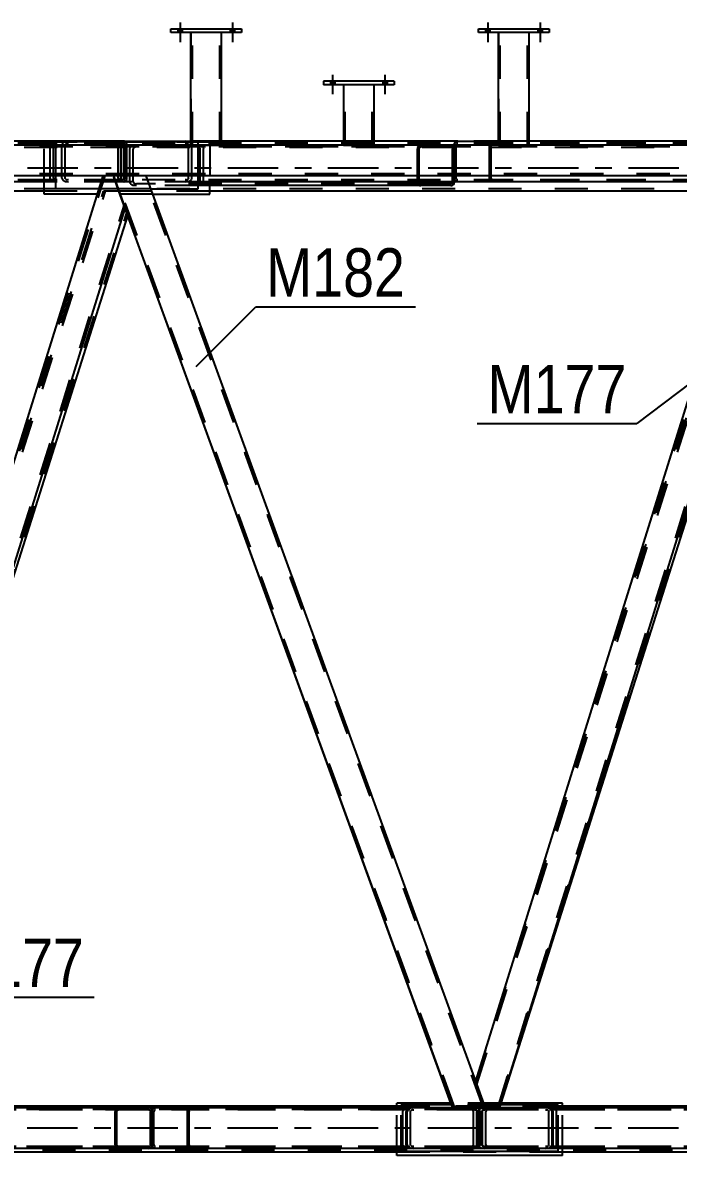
# Model space of a CAD drawing. Header units: millimetres. Extents: x -777 to 412, y -850 to -9.
# Drawn here: x 182.3 to 221, y -115.6 to -48.7 of the extents above; entities that cross this region are included whole.
import ezdxf

# ---------------------------------------------------------------- set-up
doc = ezdxf.new("R2010")
doc.units = ezdxf.units.MM
doc.linetypes.add('DXK_LINE_DOT2', pattern=[3.9198, 1.9599, -1.9599])
doc.linetypes.add('DXK_LINE_DOT3', pattern=[5.9187, 2.979, -0.9799, 0.9799, -0.9799])
doc.styles.add('Arial Narrow', font='ARIALN.TTF', dxfattribs={"height": 0.2})

# ---------------------------------------------------------------- blocks, each defined once
blk = doc.blocks.new('Part-570390744-4813 - 4628')
at = {"color": 7, "linetype": 'DXK_LINE_DOT2'}
for p, q in [((189.927, -113.047), (189.942, -112.963)), ((189.927, -115.01), (189.927, -113.047)), ((189.942, -112.963), (189.985, -112.893)), ((189.985, -112.893), (190.049, -112.845)), ((190.034, -113.005), (190.026, -113.047)), ((190.026, -115.01), (190.026, -113.047)), ((190.055, -112.97), (190.034, -113.005)), ((190.049, -112.845), (190.125, -112.829)), ((190.087, -112.946), (190.055, -112.97)), ((190.125, -112.938), (190.087, -112.946)), ((208.961, -112.829), (190.125, -112.829)), ((208.961, -112.938), (190.125, -112.938)), ((191.912, -112.829), (191.988, -112.845)), ((191.95, -112.946), (191.912, -112.938)), ((191.982, -112.97), (191.95, -112.946)), ((192.004, -113.005), (191.982, -112.97)), ((191.988, -112.845), (192.052, -112.893)), ((192.011, -113.047), (192.004, -113.005)), ((192.011, -115.01), (192.011, -113.047)), ((192.052, -112.893), (192.095, -112.963)), ((192.095, -112.963), (192.11, -113.047)), ((192.11, -115.01), (192.11, -113.047)), ((205.021, -112.963), (204.991, -113.047)), ((204.991, -115.01), (204.991, -113.047)), ((205.189, -113.047), (205.204, -113.005)), ((205.189, -115.01), (205.189, -113.047)), ((205.388, -112.829), (205.236, -112.845)), ((205.312, -112.946), (205.388, -112.938)), ((209.113, -112.845), (208.961, -112.829)), ((208.961, -112.938), (209.037, -112.946)), ((209.193, -112.875), (209.113, -112.845)), ((209.144, -113.005), (209.159, -113.047)), ((209.159, -115.01), (209.159, -113.047)), ((209.193, -115.183), (209.193, -112.875)), ((209.217, -112.893), (209.193, -112.875)), ((209.26, -112.963), (209.217, -112.893)), ((209.276, -113.047), (209.26, -112.963)), ((209.276, -115.01), (209.276, -113.047)), ((189.942, -115.094), (189.927, -115.01)), ((189.985, -115.165), (189.942, -115.094)), ((190.049, -115.212), (189.985, -115.165)), ((190.026, -115.01), (190.034, -115.052)), ((190.034, -115.052), (190.055, -115.088)), ((190.055, -115.088), (190.087, -115.111)), ((190.087, -115.111), (190.125, -115.12)), ((208.961, -115.12), (190.125, -115.12)), ((191.912, -115.12), (191.95, -115.111)), ((191.95, -115.111), (191.982, -115.088)), ((191.982, -115.088), (192.004, -115.052)), ((192.052, -115.165), (191.988, -115.212)), ((192.004, -115.052), (192.011, -115.01)), ((192.095, -115.094), (192.052, -115.165)), ((192.11, -115.01), (192.095, -115.094)), ((204.991, -115.01), (205.005, -115.051)), ((205.005, -115.051), (205.021, -115.094)), ((205.204, -115.052), (205.189, -115.01)), ((205.388, -115.12), (205.312, -115.111)), ((209.037, -115.111), (208.961, -115.12)), ((209.159, -115.01), (209.144, -115.052)), ((209.193, -115.183), (209.217, -115.165)), ((209.217, -115.165), (209.26, -115.094)), ((209.26, -115.094), (209.276, -115.01)), ((190.119, -115.227), (190.049, -115.212)), ((191.988, -115.212), (191.912, -115.229)), ((208.961, -115.229), (204.627, -115.229)), ((205.236, -115.212), (205.388, -115.229)), ((208.961, -115.229), (209.113, -115.212)), ((209.113, -115.212), (209.193, -115.183))]:
    blk.add_line(p, q, dxfattribs=at)
at = {"color": 2, "linetype": 'Continuous'}
for p, q in [((190.125, -115.229), (190.119, -115.227)), ((204.627, -115.229), (190.125, -115.229))]:
    blk.add_line(p, q, dxfattribs=at)
at = {"color": 7, "linetype": 'DXK_LINE_DOT2'}
for centre, radius, start, end in [((205.297, -113.212), 0.371, 99.5182, 138.0638), ((205.342, -113.129), 0.186, 99.5182, 138.0638), ((209.006, -113.129), 0.186, 41.93623, 80.48183), ((205.297, -114.846), 0.371, 221.93623, 260.48183), ((205.342, -114.928), 0.186, 221.93623, 260.48183), ((209.006, -114.928), 0.186, 279.5182, 318.0638)]:
    blk.add_arc(centre, radius, start, end, dxfattribs=at)
blk = doc.blocks.new('Part-570390744-4770 - 4628')
at = {"color": 7, "linetype": 'DXK_LINE_DOT2'}
for p, q in [((188.596, -56.128), (188.624, -56.05)), ((188.596, -58.091), (188.596, -56.128)), ((188.624, -56.05), (188.626, -56.044)), ((188.81, -56.086), (188.794, -56.128)), ((188.794, -58.091), (188.794, -56.128)), ((188.841, -55.926), (188.993, -55.91)), ((188.993, -56.019), (188.917, -56.027)), ((207.58, -55.91), (188.993, -55.91)), ((207.58, -56.019), (188.993, -56.019)), ((192.566, -55.91), (192.718, -55.926)), ((192.642, -56.027), (192.566, -56.019)), ((192.765, -56.128), (192.75, -56.086)), ((192.765, -58.091), (192.765, -56.128)), ((192.933, -56.044), (192.963, -56.128)), ((192.963, -58.091), (192.963, -56.128)), ((205.61, -56.044), (205.595, -56.128)), ((205.595, -58.083), (205.595, -56.128)), ((205.653, -55.973), (205.61, -56.044)), ((205.718, -55.926), (205.653, -55.973)), ((205.694, -56.128), (205.702, -56.086)), ((205.694, -58.083), (205.694, -56.128)), ((205.702, -56.086), (205.723, -56.051)), ((205.794, -55.91), (205.718, -55.926)), ((205.723, -56.051), (205.756, -56.027)), ((205.756, -56.027), (205.794, -56.019)), ((207.656, -55.926), (207.58, -55.91)), ((207.58, -56.019), (207.618, -56.027)), ((207.618, -56.027), (207.65, -56.051)), ((207.65, -56.051), (207.672, -56.086)), ((207.721, -55.973), (207.656, -55.926)), ((207.672, -56.086), (207.679, -56.128)), ((207.679, -58.083), (207.679, -56.128)), ((207.764, -56.044), (207.721, -55.973)), ((207.779, -56.128), (207.764, -56.044)), ((207.779, -58.083), (207.779, -56.128)), ((188.626, -58.175), (188.596, -58.091)), ((188.794, -58.091), (188.81, -58.133)), ((188.917, -58.192), (188.993, -58.2)), ((205.794, -58.2), (188.993, -58.2)), ((192.566, -58.2), (192.642, -58.192)), ((192.75, -58.133), (192.765, -58.091)), ((192.963, -58.091), (192.933, -58.175)), ((188.993, -58.31), (188.841, -58.293)), ((192.636, -58.31), (188.993, -58.31)), ((192.718, -58.293), (192.566, -58.31))]:
    blk.add_line(p, q, dxfattribs=at)
at = {"color": 2, "linetype": 'Continuous'}
for p, q in [((205.595, -58.091), (205.595, -58.083)), ((205.595, -58.091), (205.61, -58.175)), ((205.61, -58.175), (205.653, -58.246)), ((205.653, -58.246), (205.718, -58.293)), ((205.694, -58.091), (205.694, -58.083)), ((205.702, -58.133), (205.694, -58.091)), ((205.723, -58.169), (205.702, -58.133)), ((205.756, -58.192), (205.723, -58.169)), ((205.794, -58.2), (205.756, -58.192)), ((207.58, -58.2), (205.794, -58.2)), ((207.618, -58.192), (207.58, -58.2)), ((207.65, -58.169), (207.618, -58.192)), ((207.672, -58.133), (207.65, -58.169)), ((207.656, -58.293), (207.721, -58.246)), ((207.679, -58.091), (207.672, -58.133)), ((207.679, -58.091), (207.679, -58.083)), ((207.721, -58.246), (207.764, -58.175)), ((207.764, -58.175), (207.779, -58.091)), ((207.779, -58.091), (207.779, -58.083)), ((207.58, -58.31), (192.636, -58.31)), ((205.718, -58.293), (205.794, -58.31)), ((207.58, -58.31), (207.656, -58.293))]:
    blk.add_line(p, q, dxfattribs=at)
at = {"color": 7, "linetype": 'DXK_LINE_DOT2'}
for centre, radius, start, end in [((188.902, -56.292), 0.371, 99.5182, 138.0638), ((188.948, -56.21), 0.186, 99.5182, 138.0638), ((192.611, -56.21), 0.186, 41.93623, 80.48183), ((192.657, -56.292), 0.371, 41.93623, 80.48183), ((188.902, -57.927), 0.371, 221.93623, 260.48183), ((188.948, -58.009), 0.186, 221.93623, 260.48183), ((192.611, -58.009), 0.186, 279.5182, 318.0638), ((192.657, -57.927), 0.371, 279.5182, 318.0638)]:
    blk.add_arc(centre, radius, start, end, dxfattribs=at)
blk = doc.blocks.new('Part-570390744-5113 - 4628')
at = {"color": 2, "linetype": 'Continuous'}
for p, q in [((321.647, -112.827), (24.953, -112.827)), ((321.647, -115.227), (24.953, -115.227))]:
    blk.add_line(p, q, dxfattribs=at)
at = {"color": 7, "linetype": 'DXK_LINE_DOT2'}
for p, q in [((321.647, -112.936), (24.953, -112.936)), ((321.647, -115.118), (24.953, -115.118))]:
    blk.add_line(p, q, dxfattribs=at)
at = {"color": 7, "linetype": 'DXK_LINE_DOT3'}
blk.add_line((321.647, -114.027), (24.953, -114.027), dxfattribs=at)
blk = doc.blocks.new('Part-570390744-4661 - 4628')
at = {"color": 2, "linetype": 'Continuous'}
for p, q in [((204.222, -52.127), (200.04, -52.127)), ((200.04, -52.127), (200.04, -52.345)), ((204.222, -52.127), (204.222, -52.345)), ((204.222, -52.345), (200.04, -52.345))]:
    blk.add_line(p, q, dxfattribs=at)
blk = doc.blocks.new('Bolt-570390744-4662 - 4628')
at = {"linetype": 'Continuous'}
for points in [[(200.713, -52.127), (200.459, -52.127), (200.459, -52.345), (200.713, -52.345)], [(200.713, -52.127), (200.459, -52.127), (200.459, -52.345), (200.713, -52.345)], [(203.804, -52.127), (203.549, -52.127), (203.549, -52.345), (203.804, -52.345)], [(203.804, -52.127), (203.549, -52.127), (203.549, -52.345), (203.804, -52.345)]]:
    blk.add_hatch(color=1, dxfattribs=at).paths.add_polyline_path(points)
at = {"color": 1, "linetype": 'Continuous'}
for p, q in [((200.459, -52.127), (200.459, -52.345)), ((200.459, -52.127), (200.459, -52.345)), ((200.586, -51.763), (200.586, -52.909)), ((200.586, -51.763), (200.586, -52.909)), ((200.713, -52.127), (200.713, -52.345)), ((200.713, -52.127), (200.713, -52.345)), ((203.549, -52.127), (203.549, -52.345)), ((203.549, -52.127), (203.549, -52.345)), ((203.677, -51.763), (203.677, -52.909)), ((203.677, -51.763), (203.677, -52.909)), ((203.804, -52.127), (203.804, -52.345)), ((203.804, -52.127), (203.804, -52.345))]:
    blk.add_line(p, q, dxfattribs=at)
blk = doc.blocks.new('Part-570390744-4698 - 4628')
at = {"color": 2, "linetype": 'Continuous'}
for p, q in [((207.617, -112.647), (204.627, -112.647)), ((204.627, -112.827), (204.627, -112.647)), ((213.924, -112.647), (210.513, -112.647)), ((213.924, -112.827), (213.924, -112.647)), ((204.627, -115.41), (204.627, -115.227)), ((213.924, -115.41), (204.627, -115.41)), ((213.924, -115.41), (213.924, -115.227))]:
    blk.add_line(p, q, dxfattribs=at)
at = {"color": 7, "linetype": 'DXK_LINE_DOT2'}
for p, q in [((204.627, -115.227), (204.627, -112.827)), ((210.513, -112.647), (207.617, -112.647)), ((213.924, -115.227), (213.924, -112.827))]:
    blk.add_line(p, q, dxfattribs=at)
blk = doc.blocks.new('Part-570390744-4800 - 4628')
at = {"color": 7, "linetype": 'DXK_LINE_DOT2'}
for p, q in [((191.024, -49.255), (191.024, -49.037)), ((191.024, -49.037), (195.206, -49.037)), ((195.206, -49.255), (191.024, -49.255)), ((195.206, -49.037), (195.206, -49.255))]:
    blk.add_line(p, q, dxfattribs=at)
blk = doc.blocks.new('Part-570390744-4930 - 4628')
at = {"color": 2, "linetype": 'Continuous'}
for p, q in [((169.081, -55.901), (169.096, -55.818)), ((169.081, -55.909), (169.081, -55.901)), ((169.096, -55.818), (169.139, -55.747)), ((169.139, -55.747), (169.204, -55.7)), ((169.204, -55.7), (169.28, -55.683)), ((169.28, -55.683), (174.024, -55.683)), ((188.231, -55.683), (175.842, -55.683)), ((184.985, -55.683), (184.833, -55.7)), ((187.905, -55.728), (187.905, -55.683)), ((188.255, -55.688), (188.231, -55.683)), ((169.081, -57.865), (169.081, -57.727)), ((169.096, -57.949), (169.081, -57.865)), ((169.139, -58.019), (169.096, -57.949)), ((169.204, -58.067), (169.139, -58.019)), ((169.28, -58.083), (169.204, -58.067)), ((184.224, -58.083), (169.28, -58.083))]:
    blk.add_line(p, q, dxfattribs=at)
at = {"color": 7, "linetype": 'DXK_LINE_DOT2'}
for p, q in [((169.081, -57.727), (169.081, -55.909)), ((169.188, -55.86), (169.181, -55.901)), ((169.181, -57.865), (169.181, -55.901)), ((169.21, -55.824), (169.188, -55.86)), ((169.242, -55.801), (169.21, -55.824)), ((169.28, -55.792), (169.242, -55.801)), ((188.231, -55.792), (169.28, -55.792)), ((171.066, -55.683), (171.142, -55.7)), ((171.104, -55.801), (171.066, -55.792)), ((171.137, -55.824), (171.104, -55.801)), ((171.158, -55.86), (171.137, -55.824)), ((171.142, -55.7), (171.207, -55.747)), ((171.166, -55.901), (171.158, -55.86)), ((171.166, -57.865), (171.166, -55.901)), ((171.207, -55.747), (171.25, -55.818)), ((171.25, -55.818), (171.265, -55.901)), ((171.265, -57.865), (171.265, -55.901)), ((175.842, -55.683), (174.024, -55.683)), ((184.618, -55.818), (184.587, -55.901)), ((184.587, -57.865), (184.587, -55.901)), ((184.786, -55.901), (184.801, -55.86)), ((184.786, -57.865), (184.786, -55.901)), ((184.909, -55.801), (184.985, -55.792)), ((187.905, -55.792), (187.905, -55.728)), ((188.231, -55.792), (188.269, -55.801)), ((188.307, -55.7), (188.255, -55.688)), ((188.269, -55.801), (188.302, -55.824)), ((188.302, -55.824), (188.323, -55.86)), ((188.372, -55.747), (188.307, -55.7)), ((188.323, -55.86), (188.331, -55.901)), ((188.331, -57.865), (188.331, -55.901)), ((188.415, -55.818), (188.372, -55.747)), ((188.43, -55.901), (188.415, -55.818)), ((188.43, -57.865), (188.43, -55.901)), ((169.181, -57.865), (169.188, -57.907)), ((169.188, -57.907), (169.21, -57.942)), ((169.21, -57.942), (169.242, -57.966)), ((169.242, -57.966), (169.28, -57.974)), ((188.231, -57.974), (169.28, -57.974)), ((171.066, -57.974), (171.104, -57.966)), ((171.142, -58.067), (171.066, -58.083)), ((171.104, -57.966), (171.137, -57.942)), ((171.137, -57.942), (171.158, -57.907)), ((171.207, -58.019), (171.142, -58.067)), ((171.158, -57.907), (171.166, -57.865)), ((171.25, -57.949), (171.207, -58.019)), ((171.265, -57.865), (171.25, -57.949)), ((188.231, -58.083), (184.224, -58.083)), ((184.587, -57.865), (184.618, -57.949)), ((184.801, -57.907), (184.786, -57.865)), ((184.833, -58.067), (184.985, -58.083)), ((184.985, -57.974), (184.909, -57.966)), ((187.905, -58.083), (187.905, -57.974)), ((188.269, -57.966), (188.231, -57.974)), ((188.231, -58.083), (188.307, -58.067)), ((188.302, -57.942), (188.269, -57.966)), ((188.323, -57.907), (188.302, -57.942)), ((188.307, -58.067), (188.372, -58.019)), ((188.331, -57.865), (188.323, -57.907)), ((188.372, -58.019), (188.415, -57.949)), ((188.415, -57.949), (188.43, -57.865))]:
    blk.add_line(p, q, dxfattribs=at)
for centre, radius, start, end in [((184.894, -56.066), 0.371, 112.11054, 138.0638), ((184.939, -55.984), 0.186, 99.5182, 138.0638), ((184.894, -57.7), 0.371, 221.93623, 260.48183), ((184.939, -57.783), 0.186, 221.93623, 260.48183)]:
    blk.add_arc(centre, radius, start, end, dxfattribs=at)
at = {"color": 2, "linetype": 'Continuous'}
blk.add_arc((184.894, -56.066), 0.371, 99.5182, 112.11054, dxfattribs=at)
blk = doc.blocks.new('Part-570390744-4816 - 4628')
at = {"color": 7, "linetype": 'DXK_LINE_DOT2'}
for p, q in [((208.713, -112.829), (171.418, -112.829)), ((171.418, -112.829), (171.418, -115.229)), ((208.713, -112.938), (171.418, -112.938)), ((174.618, -112.845), (174.466, -112.829)), ((174.466, -112.938), (174.542, -112.946)), ((174.649, -113.005), (174.664, -113.047)), ((174.664, -115.01), (174.664, -113.047)), ((174.863, -113.047), (174.833, -112.963)), ((174.863, -115.01), (174.863, -113.047)), ((204.742, -113.047), (204.773, -112.963)), ((204.742, -115.01), (204.742, -113.047)), ((204.956, -113.005), (204.941, -113.047)), ((204.941, -115.01), (204.941, -113.047)), ((204.987, -112.845), (205.139, -112.829)), ((205.139, -112.938), (205.063, -112.946)), ((208.713, -112.829), (208.865, -112.845)), ((208.789, -112.946), (208.713, -112.938)), ((208.911, -113.047), (208.896, -113.005)), ((208.911, -115.01), (208.911, -113.047)), ((209.079, -112.963), (209.11, -113.047)), ((209.11, -115.01), (209.11, -113.047)), ((208.713, -115.12), (171.418, -115.12)), ((174.542, -115.111), (174.466, -115.12)), ((174.664, -115.01), (174.649, -115.052)), ((174.833, -115.094), (174.848, -115.051)), ((174.848, -115.051), (174.863, -115.01)), ((204.773, -115.094), (204.742, -115.01)), ((204.941, -115.01), (204.956, -115.052)), ((205.063, -115.111), (205.139, -115.12)), ((208.713, -115.12), (208.789, -115.111)), ((208.896, -115.052), (208.911, -115.01)), ((209.095, -115.051), (209.079, -115.094)), ((209.11, -115.01), (209.095, -115.051)), ((175.227, -115.229), (171.418, -115.229)), ((174.466, -115.229), (174.618, -115.212)), ((208.713, -115.229), (190.125, -115.229)), ((205.139, -115.229), (204.987, -115.212)), ((208.865, -115.212), (208.713, -115.229))]:
    blk.add_line(p, q, dxfattribs=at)
at = {"color": 2, "linetype": 'Continuous'}
blk.add_line((190.125, -115.229), (175.227, -115.229), dxfattribs=at)
at = {"color": 7, "linetype": 'DXK_LINE_DOT2'}
for centre, radius, start, end in [((174.511, -113.129), 0.186, 41.93623, 80.48183), ((174.556, -113.212), 0.371, 41.93623, 80.48183), ((205.049, -113.212), 0.371, 99.5182, 138.0638), ((205.094, -113.129), 0.186, 99.5182, 138.0638), ((208.758, -113.129), 0.186, 41.93623, 80.48183), ((208.803, -113.212), 0.371, 41.93623, 80.48183), ((174.511, -114.928), 0.186, 279.5182, 318.0638), ((174.556, -114.846), 0.371, 279.5182, 318.0638), ((205.049, -114.846), 0.371, 221.93623, 260.48183), ((205.094, -114.928), 0.186, 221.93623, 260.48183), ((208.758, -114.928), 0.186, 279.5182, 318.0638), ((208.803, -114.846), 0.371, 279.5182, 318.0638)]:
    blk.add_arc(centre, radius, start, end, dxfattribs=at)
blk = doc.blocks.new('Part-570390744-4834 - 4628')
at = {"color": 2, "linetype": 'Continuous'}
for p, q in [((192.206, -55.728), (184.224, -55.728)), ((184.224, -55.909), (184.224, -55.728)), ((184.224, -58.491), (184.224, -57.727)), ((192.636, -58.491), (192.636, -57.727)), ((186.791, -58.491), (184.224, -58.491)), ((189.841, -58.491), (192.636, -58.491))]:
    blk.add_line(p, q, dxfattribs=at)
at = {"color": 7, "linetype": 'DXK_LINE_DOT2'}
for p, q in [((184.224, -57.727), (184.224, -55.909)), ((192.636, -55.728), (192.206, -55.728)), ((192.636, -57.727), (192.636, -55.728)), ((189.841, -58.491), (186.791, -58.491))]:
    blk.add_line(p, q, dxfattribs=at)
blk = doc.blocks.new('Part-570390744-5391 - 4628')
at = {"color": 2, "linetype": 'Continuous'}
for p, q in [((210.388, -55.909), (210.388, -49.255)), ((212.206, -55.909), (212.206, -49.255)), ((212.204, -55.911), (210.389, -55.911))]:
    blk.add_line(p, q, dxfattribs=at)
at = {"color": 7, "linetype": 'DXK_LINE_DOT2'}
for p, q in [((212.206, -49.255), (210.388, -49.255)), ((210.388, -49.255), (210.404, -49.255)), ((210.497, -55.911), (210.497, -49.255)), ((212.097, -55.911), (212.097, -49.255)), ((210.388, -55.911), (210.388, -55.909)), ((210.389, -55.911), (210.388, -55.911)), ((210.388, -55.911), (210.389, -55.911)), ((212.088, -55.911), (212.071, -55.911)), ((212.071, -55.911), (212.088, -55.911)), ((212.088, -55.911), (212.097, -55.911)), ((212.097, -55.911), (212.088, -55.911)), ((212.206, -55.911), (212.189, -55.911)), ((212.204, -55.911), (212.206, -55.911)), ((212.206, -55.909), (212.206, -55.911)), ((212.206, -55.911), (212.206, -55.909))]:
    blk.add_line(p, q, dxfattribs=at)
blk = doc.blocks.new('Part-570390744-4841 - 4628')
at = {"color": 7, "linetype": 'DXK_LINE_DOT2'}
for p, q in [((171.418, -115.229), (171.418, -112.829)), ((171.418, -112.829), (189.728, -112.829)), ((189.728, -112.938), (171.418, -112.938)), ((174.714, -112.829), (174.866, -112.845)), ((174.79, -112.946), (174.714, -112.938)), ((174.913, -113.047), (174.898, -113.005)), ((174.913, -115.01), (174.913, -113.047)), ((175.081, -112.963), (175.111, -113.047)), ((175.111, -115.01), (175.111, -113.047)), ((187.758, -112.963), (187.743, -113.047)), ((187.743, -115.01), (187.743, -113.047)), ((187.801, -112.893), (187.758, -112.963)), ((187.866, -112.845), (187.801, -112.893)), ((187.842, -113.047), (187.85, -113.005)), ((187.842, -115.01), (187.842, -113.047)), ((187.85, -113.005), (187.872, -112.97)), ((187.942, -112.829), (187.866, -112.845)), ((187.872, -112.97), (187.904, -112.946)), ((187.904, -112.946), (187.942, -112.938)), ((189.804, -112.845), (189.728, -112.829)), ((189.728, -112.938), (189.766, -112.946)), ((189.766, -112.946), (189.799, -112.97)), ((189.799, -112.97), (189.82, -113.005)), ((189.869, -112.893), (189.804, -112.845)), ((189.82, -113.005), (189.828, -113.047)), ((189.828, -115.01), (189.828, -113.047)), ((189.912, -112.963), (189.869, -112.893)), ((189.927, -113.047), (189.912, -112.963)), ((189.927, -115.01), (189.927, -113.047)), ((189.728, -115.12), (171.418, -115.12)), ((174.714, -115.12), (174.79, -115.111)), ((174.898, -115.052), (174.913, -115.01)), ((175.111, -115.01), (175.081, -115.094)), ((187.743, -115.01), (187.758, -115.094)), ((187.758, -115.094), (187.801, -115.165)), ((187.801, -115.165), (187.866, -115.212)), ((187.85, -115.052), (187.842, -115.01)), ((187.872, -115.088), (187.85, -115.052)), ((187.904, -115.111), (187.872, -115.088)), ((187.942, -115.12), (187.904, -115.111)), ((189.766, -115.111), (189.728, -115.12)), ((189.799, -115.088), (189.766, -115.111)), ((189.82, -115.052), (189.799, -115.088)), ((189.804, -115.212), (189.869, -115.165)), ((189.828, -115.01), (189.82, -115.052)), ((189.869, -115.165), (189.912, -115.094)), ((189.912, -115.094), (189.927, -115.01)), ((189.728, -115.229), (171.418, -115.229)), ((174.866, -115.212), (174.714, -115.229)), ((187.866, -115.212), (187.942, -115.229)), ((189.728, -115.229), (189.804, -115.212))]:
    blk.add_line(p, q, dxfattribs=at)
for centre, radius, start, end in [((174.759, -113.129), 0.186, 41.93623, 80.48183), ((174.805, -113.212), 0.371, 41.93623, 80.48183), ((174.759, -114.928), 0.186, 279.5182, 318.0638), ((174.805, -114.846), 0.371, 279.5182, 318.0638)]:
    blk.add_arc(centre, radius, start, end, dxfattribs=at)
blk = doc.blocks.new('Bolt-570390744-5473 - 4628')
at = {"linetype": 'Continuous'}
for points in [[(191.697, -49.037), (191.442, -49.037), (191.442, -49.255), (191.697, -49.255)], [(191.697, -49.037), (191.442, -49.037), (191.442, -49.255), (191.697, -49.255)], [(194.788, -49.037), (194.533, -49.037), (194.533, -49.255), (194.788, -49.255)], [(194.788, -49.037), (194.533, -49.037), (194.533, -49.255), (194.788, -49.255)]]:
    blk.add_hatch(color=1, dxfattribs=at).paths.add_polyline_path(points)
at = {"color": 1, "linetype": 'Continuous'}
for p, q in [((191.569, -48.673), (191.569, -49.818)), ((191.569, -48.673), (191.569, -49.818)), ((194.66, -48.673), (194.66, -49.818)), ((194.66, -48.673), (194.66, -49.818)), ((191.442, -49.037), (191.442, -49.255)), ((191.442, -49.037), (191.442, -49.255)), ((191.697, -49.037), (191.697, -49.255)), ((191.697, -49.037), (191.697, -49.255)), ((194.533, -49.037), (194.533, -49.255)), ((194.533, -49.037), (194.533, -49.255)), ((194.788, -49.037), (194.788, -49.255)), ((194.788, -49.037), (194.788, -49.255))]:
    blk.add_line(p, q, dxfattribs=at)
blk = doc.blocks.new('Part-570390744-4847 - 4628')
at = {"color": 7, "linetype": 'DXK_LINE_DOT2'}
for p, q in [((209.441, -113.047), (209.472, -112.963)), ((209.441, -115.01), (209.441, -113.047)), ((209.655, -113.005), (209.64, -113.047)), ((209.64, -115.01), (209.64, -113.047)), ((209.686, -112.845), (209.838, -112.829)), ((209.838, -112.938), (209.762, -112.946)), ((228.426, -112.829), (209.838, -112.829)), ((228.426, -112.938), (209.838, -112.938)), ((213.412, -112.829), (213.564, -112.845)), ((213.488, -112.946), (213.412, -112.938)), ((213.61, -113.047), (213.595, -113.005)), ((213.61, -115.01), (213.61, -113.047)), ((213.778, -112.963), (213.809, -113.047)), ((213.809, -115.01), (213.809, -113.047)), ((226.456, -112.963), (226.441, -113.047)), ((226.441, -115.01), (226.441, -113.047)), ((226.499, -112.893), (226.456, -112.963)), ((226.563, -112.845), (226.499, -112.893)), ((226.54, -113.047), (226.547, -113.005)), ((226.54, -115.01), (226.54, -113.047)), ((226.547, -113.005), (226.569, -112.97)), ((226.639, -112.829), (226.563, -112.845)), ((226.569, -112.97), (226.601, -112.946)), ((226.601, -112.946), (226.639, -112.938)), ((228.502, -112.845), (228.426, -112.829)), ((228.426, -112.938), (228.464, -112.946)), ((228.464, -112.946), (228.496, -112.97)), ((228.496, -112.97), (228.517, -113.005)), ((228.566, -112.893), (228.502, -112.845)), ((228.517, -113.005), (228.525, -113.047)), ((228.525, -115.01), (228.525, -113.047)), ((228.609, -112.963), (228.566, -112.893)), ((228.624, -113.047), (228.609, -112.963)), ((228.624, -115.01), (228.624, -113.047)), ((209.457, -115.052), (209.441, -115.01)), ((209.472, -115.094), (209.457, -115.052)), ((209.64, -115.01), (209.655, -115.052)), ((209.762, -115.111), (209.838, -115.12)), ((228.426, -115.12), (209.838, -115.12)), ((213.412, -115.12), (213.488, -115.111)), ((213.595, -115.052), (213.61, -115.01)), ((213.809, -115.01), (213.778, -115.094)), ((226.441, -115.01), (226.456, -115.094)), ((226.456, -115.094), (226.499, -115.165)), ((226.499, -115.165), (226.563, -115.212)), ((226.547, -115.052), (226.54, -115.01)), ((226.569, -115.088), (226.547, -115.052)), ((226.601, -115.111), (226.569, -115.088)), ((226.639, -115.12), (226.601, -115.111)), ((228.464, -115.111), (228.426, -115.12)), ((228.496, -115.088), (228.464, -115.111)), ((228.517, -115.052), (228.496, -115.088)), ((228.502, -115.212), (228.566, -115.165)), ((228.525, -115.01), (228.517, -115.052)), ((228.566, -115.165), (228.609, -115.094)), ((228.609, -115.094), (228.624, -115.01)), ((209.838, -115.229), (209.686, -115.212)), ((228.426, -115.229), (209.838, -115.229)), ((213.564, -115.212), (213.412, -115.229)), ((226.563, -115.212), (226.639, -115.229)), ((228.426, -115.229), (228.502, -115.212))]:
    blk.add_line(p, q, dxfattribs=at)
for centre, radius, start, end in [((209.748, -113.212), 0.371, 99.5182, 138.0638), ((209.793, -113.129), 0.186, 99.5182, 138.0638), ((213.457, -113.129), 0.186, 41.93623, 80.48183), ((213.502, -113.212), 0.371, 41.93623, 80.48183), ((209.748, -114.846), 0.371, 221.93623, 260.48183), ((209.793, -114.928), 0.186, 221.93623, 260.48183), ((213.457, -114.928), 0.186, 279.5182, 318.0638), ((213.502, -114.846), 0.371, 279.5182, 318.0638)]:
    blk.add_arc(centre, radius, start, end, dxfattribs=at)
blk = doc.blocks.new('Part-570390744-4856 - 4628')
at = {"color": 7, "linetype": 'DXK_LINE_DOT2'}
for p, q in [((183.533, -58.083), (183.533, -55.728)), ((183.533, -55.728), (193.327, -55.728)), ((193.327, -55.728), (193.327, -58.31)), ((189.96, -58.819), (186.689, -58.819))]:
    blk.add_line(p, q, dxfattribs=at)
at = {"color": 2, "linetype": 'Continuous'}
for p, q in [((183.533, -58.819), (183.533, -58.083)), ((186.689, -58.819), (183.533, -58.819)), ((189.96, -58.819), (193.327, -58.819)), ((193.327, -58.819), (193.327, -58.31))]:
    blk.add_line(p, q, dxfattribs=at)
blk = doc.blocks.new('Part-570390744-4885 - 4628')
at = {"color": 7, "linetype": 'DXK_LINE_DOT2'}
for p, q in [((297.987, -55.909), (5.466, -55.91)), ((297.987, -56.055), (5.466, -56.055)), ((297.987, -58.491), (5.466, -58.491)), ((193.327, -58.637), (183.533, -58.637))]:
    blk.add_line(p, q, dxfattribs=at)
at = {"color": 7, "linetype": 'DXK_LINE_DOT3'}
blk.add_line((297.987, -57.273), (5.466, -57.273), dxfattribs=at)
at = {"color": 2, "linetype": 'Continuous'}
for p, q in [((183.533, -58.637), (154.629, -58.637)), ((222.231, -58.637), (193.327, -58.637))]:
    blk.add_line(p, q, dxfattribs=at)
blk = doc.blocks.new('Part-570390744-4891 - 4628')
at = {"color": 7, "linetype": 'DXK_LINE_DOT2'}
for p, q in [((189.894, -58.637), (187.959, -58.637)), ((187.977, -58.637), (187.959, -58.637)), ((187.959, -58.637), (188.489, -60.094)), ((207.763, -112.728), (188.075, -58.637)), ((209.465, -112.728), (189.778, -58.637)), ((209.581, -112.728), (189.894, -58.637)), ((207.646, -112.728), (207.58, -112.546)), ((207.646, -112.728), (209.581, -112.728))]:
    blk.add_line(p, q, dxfattribs=at)
at = {"color": 2, "linetype": 'Continuous'}
blk.add_line((207.58, -112.546), (188.489, -60.094), dxfattribs=at)
blk = doc.blocks.new('Part-570390744-4905 - 4628')
at = {"color": 7, "linetype": 'DXK_LINE_DOT2'}
for p, q in [((187.936, -55.818), (187.905, -55.901)), ((187.905, -57.865), (187.905, -55.901)), ((188.104, -55.901), (188.119, -55.86)), ((188.104, -57.865), (188.104, -55.901)), ((188.226, -55.801), (188.302, -55.792)), ((226.564, -55.792), (188.302, -55.792)), ((191.875, -55.792), (191.951, -55.801)), ((192.059, -55.86), (192.074, -55.901)), ((192.074, -57.865), (192.074, -55.901)), ((194.024, -55.683), (192.206, -55.683)), ((192.273, -55.901), (192.242, -55.818)), ((192.273, -57.865), (192.273, -55.901)), ((226.564, -55.683), (207.977, -55.683)), ((187.905, -57.865), (187.936, -57.949)), ((188.119, -57.907), (188.104, -57.865)), ((188.15, -58.067), (188.302, -58.083)), ((188.302, -57.974), (188.226, -57.966)), ((226.564, -57.974), (188.302, -57.974)), ((192.636, -58.083), (188.302, -58.083)), ((191.951, -57.966), (191.875, -57.974)), ((191.875, -58.083), (192.027, -58.067)), ((192.074, -57.865), (192.059, -57.907)), ((192.242, -57.949), (192.273, -57.865)), ((226.564, -58.083), (207.977, -58.083))]:
    blk.add_line(p, q, dxfattribs=at)
at = {"color": 2, "linetype": 'Continuous'}
for p, q in [((188.302, -55.683), (188.15, -55.7)), ((188.302, -55.683), (192.206, -55.683)), ((192.027, -55.7), (191.875, -55.683)), ((207.977, -55.683), (194.024, -55.683)), ((207.977, -58.083), (192.636, -58.083))]:
    blk.add_line(p, q, dxfattribs=at)
at = {"color": 7, "linetype": 'DXK_LINE_DOT2'}
for centre, radius, start, end in [((188.212, -56.066), 0.371, 112.11876, 138.06381), ((188.257, -55.984), 0.186, 99.5182, 138.06381), ((191.921, -55.984), 0.186, 41.93623, 80.48183), ((191.966, -56.066), 0.371, 41.93623, 67.88127), ((188.212, -57.7), 0.371, 221.93623, 260.48183), ((188.257, -57.783), 0.186, 221.93623, 260.48183), ((191.921, -57.783), 0.186, 279.5182, 318.06381), ((191.966, -57.7), 0.371, 279.5182, 318.06381)]:
    blk.add_arc(centre, radius, start, end, dxfattribs=at)
at = {"color": 2, "linetype": 'Continuous'}
for centre, start, end in [((188.212, -56.066), 99.5182, 112.11876), ((191.966, -56.066), 67.88127, 80.48183)]:
    blk.add_arc(centre, 0.371, start, end, dxfattribs=at)
blk = doc.blocks.new('Part-570390744-4933 - 4628')
at = {"color": 7, "linetype": 'DXK_LINE_DOT2'}
for p, q in [((187.867, -55.792), (149.605, -55.792)), ((187.867, -55.683), (169.28, -55.683)), ((183.897, -55.901), (183.927, -55.818)), ((183.897, -57.865), (183.897, -55.901)), ((184.111, -55.86), (184.095, -55.901)), ((184.095, -57.865), (184.095, -55.901)), ((184.142, -55.7), (184.294, -55.683)), ((184.294, -55.792), (184.218, -55.801)), ((187.867, -55.683), (188.019, -55.7)), ((187.943, -55.801), (187.867, -55.792)), ((188.066, -55.901), (188.05, -55.86)), ((188.066, -57.865), (188.066, -55.901)), ((188.234, -55.818), (188.236, -55.824)), ((188.236, -55.824), (188.264, -55.901)), ((188.264, -57.865), (188.264, -55.901)), ((187.867, -57.974), (149.605, -57.974)), ((187.867, -58.083), (169.28, -58.083)), ((183.927, -57.949), (183.897, -57.865)), ((184.095, -57.865), (184.111, -57.907)), ((184.294, -58.083), (184.142, -58.067)), ((184.218, -57.966), (184.294, -57.974)), ((187.867, -57.974), (187.943, -57.966)), ((187.985, -58.07), (187.867, -58.083)), ((188.019, -58.067), (187.985, -58.07)), ((188.05, -57.907), (188.066, -57.865)), ((188.264, -57.865), (188.234, -57.949))]:
    blk.add_line(p, q, dxfattribs=at)
for centre, radius, start, end in [((184.203, -56.066), 0.371, 99.5182, 138.0638), ((184.249, -55.984), 0.186, 99.5182, 138.0638), ((187.912, -55.984), 0.186, 41.93623, 80.48183), ((187.958, -56.066), 0.371, 41.93623, 80.48183), ((184.203, -57.7), 0.371, 221.93623, 260.48183), ((184.249, -57.783), 0.186, 221.93623, 260.48183), ((187.912, -57.783), 0.186, 279.5182, 318.0638), ((187.958, -57.7), 0.371, 279.5182, 318.0638)]:
    blk.add_arc(centre, radius, start, end, dxfattribs=at)
blk = doc.blocks.new('Part-570390744-4937 - 4628')
at = {"color": 7, "linetype": 'DXK_LINE_DOT2'}
for p, q in [((209.223, -112.963), (209.193, -113.047)), ((209.193, -115.01), (209.193, -113.047)), ((209.392, -113.047), (209.407, -113.005)), ((209.392, -115.01), (209.392, -113.047)), ((209.59, -112.829), (209.438, -112.845)), ((209.514, -112.946), (209.59, -112.938)), ((246.813, -112.829), (209.59, -112.829)), ((246.813, -112.938), (209.59, -112.938)), ((213.315, -112.845), (213.163, -112.829)), ((213.163, -112.938), (213.239, -112.946)), ((213.347, -113.005), (213.362, -113.047)), ((213.362, -115.01), (213.362, -113.047)), ((213.56, -113.047), (213.53, -112.963)), ((213.56, -115.01), (213.56, -113.047)), ((243.44, -113.047), (243.47, -112.963)), ((243.44, -115.01), (243.44, -113.047)), ((243.653, -113.005), (243.638, -113.047)), ((243.638, -115.01), (243.638, -113.047)), ((243.685, -112.845), (243.837, -112.829)), ((243.837, -112.938), (243.761, -112.946)), ((246.813, -115.229), (246.813, -112.829)), ((209.193, -115.01), (209.208, -115.051)), ((209.208, -115.051), (209.223, -115.094)), ((209.407, -115.052), (209.392, -115.01)), ((209.59, -115.12), (209.514, -115.111)), ((246.813, -115.12), (209.59, -115.12)), ((213.239, -115.111), (213.163, -115.12)), ((213.362, -115.01), (213.347, -115.052)), ((213.53, -115.094), (213.546, -115.051)), ((213.546, -115.051), (213.56, -115.01)), ((243.47, -115.094), (243.44, -115.01)), ((243.638, -115.01), (243.653, -115.052)), ((243.761, -115.111), (243.837, -115.12)), ((209.438, -115.212), (209.59, -115.229)), ((213.924, -115.229), (209.59, -115.229)), ((213.163, -115.229), (213.315, -115.212)), ((246.813, -115.229), (228.823, -115.229)), ((243.837, -115.229), (243.685, -115.212))]:
    blk.add_line(p, q, dxfattribs=at)
at = {"color": 2, "linetype": 'Continuous'}
blk.add_line((228.823, -115.229), (213.924, -115.229), dxfattribs=at)
at = {"color": 7, "linetype": 'DXK_LINE_DOT2'}
for centre, radius, start, end in [((209.5, -113.212), 0.371, 99.5182, 138.0638), ((209.545, -113.129), 0.186, 99.5182, 138.0638), ((213.209, -113.129), 0.186, 41.93623, 80.48183), ((213.254, -113.212), 0.371, 41.93623, 80.48183), ((243.746, -113.212), 0.371, 99.5182, 138.0638), ((243.792, -113.129), 0.186, 99.5182, 138.0638), ((209.5, -114.846), 0.371, 221.93623, 260.48183), ((209.545, -114.928), 0.186, 221.93623, 260.48183), ((213.209, -114.928), 0.186, 279.5182, 318.0638), ((213.254, -114.846), 0.371, 279.5182, 318.0638), ((243.746, -114.846), 0.371, 221.93623, 260.48183), ((243.792, -114.928), 0.186, 221.93623, 260.48183)]:
    blk.add_arc(centre, radius, start, end, dxfattribs=at)
blk = doc.blocks.new('Part-570390744-4952 - 4628')
at = {"color": 2, "linetype": 'Continuous'}
for p, q in [((207.779, -55.901), (207.794, -55.818)), ((207.779, -55.909), (207.779, -55.901)), ((207.794, -55.818), (207.837, -55.747)), ((207.837, -55.747), (207.901, -55.7)), ((207.901, -55.7), (207.977, -55.683)), ((207.977, -55.683), (210.388, -55.683)), ((226.929, -55.683), (212.206, -55.683)), ((223.682, -55.683), (223.53, -55.7)), ((226.603, -55.728), (226.603, -55.683)), ((227.005, -55.7), (226.929, -55.683)), ((227.043, -55.728), (227.005, -55.7)), ((207.779, -57.865), (207.779, -57.727)), ((207.794, -57.949), (207.779, -57.865)), ((207.837, -58.019), (207.794, -57.949)), ((207.901, -58.067), (207.837, -58.019)), ((207.977, -58.083), (207.901, -58.067)), ((222.921, -58.083), (207.977, -58.083))]:
    blk.add_line(p, q, dxfattribs=at)
at = {"color": 7, "linetype": 'DXK_LINE_DOT2'}
for p, q in [((207.779, -57.727), (207.779, -55.909)), ((207.885, -55.86), (207.878, -55.901)), ((207.878, -57.865), (207.878, -55.901)), ((207.907, -55.824), (207.885, -55.86)), ((207.939, -55.801), (207.907, -55.824)), ((207.977, -55.792), (207.939, -55.801)), ((226.929, -55.792), (207.977, -55.792)), ((209.764, -55.683), (209.84, -55.7)), ((209.802, -55.801), (209.764, -55.792)), ((209.834, -55.824), (209.802, -55.801)), ((209.855, -55.86), (209.834, -55.824)), ((209.84, -55.7), (209.904, -55.747)), ((209.863, -55.901), (209.855, -55.86)), ((209.863, -57.865), (209.863, -55.901)), ((209.904, -55.747), (209.947, -55.818)), ((209.947, -55.818), (209.962, -55.901)), ((209.962, -57.865), (209.962, -55.901)), ((212.206, -55.683), (210.388, -55.683)), ((223.315, -55.818), (223.285, -55.901)), ((223.285, -57.865), (223.285, -55.901)), ((223.483, -55.901), (223.498, -55.86)), ((223.483, -57.865), (223.483, -55.901)), ((223.606, -55.801), (223.682, -55.792)), ((226.603, -55.792), (226.603, -55.728)), ((226.929, -55.792), (226.967, -55.801)), ((226.967, -55.801), (226.999, -55.824)), ((226.999, -55.824), (227.021, -55.86)), ((227.021, -55.86), (227.028, -55.901)), ((227.028, -57.865), (227.028, -55.901)), ((227.069, -55.747), (227.043, -55.728)), ((227.112, -55.818), (227.069, -55.747)), ((227.127, -55.901), (227.112, -55.818)), ((227.127, -57.865), (227.127, -55.901)), ((207.878, -57.865), (207.885, -57.907)), ((207.885, -57.907), (207.907, -57.942)), ((207.907, -57.942), (207.939, -57.966)), ((207.939, -57.966), (207.977, -57.974)), ((226.929, -57.974), (207.977, -57.974)), ((209.764, -57.974), (209.802, -57.966)), ((209.84, -58.067), (209.764, -58.083)), ((209.802, -57.966), (209.834, -57.942)), ((209.834, -57.942), (209.855, -57.907)), ((209.904, -58.019), (209.84, -58.067)), ((209.855, -57.907), (209.863, -57.865)), ((209.947, -57.949), (209.904, -58.019)), ((209.962, -57.865), (209.947, -57.949)), ((226.929, -58.083), (222.921, -58.083)), ((223.285, -57.865), (223.315, -57.949)), ((223.498, -57.907), (223.483, -57.865)), ((223.53, -58.067), (223.682, -58.083)), ((223.682, -57.974), (223.606, -57.966)), ((226.603, -58.083), (226.603, -57.974)), ((226.967, -57.966), (226.929, -57.974)), ((226.929, -58.083), (227.005, -58.067)), ((226.999, -57.942), (226.967, -57.966)), ((227.021, -57.907), (226.999, -57.942)), ((227.005, -58.067), (227.069, -58.019)), ((227.028, -57.865), (227.021, -57.907)), ((227.069, -58.019), (227.112, -57.949)), ((227.112, -57.949), (227.127, -57.865))]:
    blk.add_line(p, q, dxfattribs=at)
for centre, radius, start, end in [((223.591, -56.066), 0.371, 112.11876, 138.0638), ((223.637, -55.984), 0.186, 99.5182, 138.0638), ((223.591, -57.7), 0.371, 221.93623, 260.48183), ((223.637, -57.783), 0.186, 221.93623, 260.48183)]:
    blk.add_arc(centre, radius, start, end, dxfattribs=at)
at = {"color": 2, "linetype": 'Continuous'}
blk.add_arc((223.591, -56.066), 0.371, 99.5182, 112.11876, dxfattribs=at)
blk = doc.blocks.new('Part-570390744-5322 - 4628')
at = {"color": 2, "linetype": 'Continuous'}
for p, q in [((191.024, -49.255), (191.024, -49.037)), ((191.024, -49.037), (195.206, -49.037)), ((195.206, -49.255), (191.024, -49.255)), ((195.206, -49.037), (195.206, -49.255))]:
    blk.add_line(p, q, dxfattribs=at)
blk = doc.blocks.new('Part-570390744-5108 - 4628')
at = {"color": 7, "linetype": 'DXK_LINE_DOT2'}
for p, q in [((318.667, -112.837), (26.146, -112.837)), ((292.154, -112.728), (26.419, -112.728)), ((214.172, -112.728), (204.379, -112.728)), ((318.667, -115.346), (26.146, -115.346)), ((214.172, -115.455), (204.379, -115.455))]:
    blk.add_line(p, q, dxfattribs=at)
at = {"color": 2, "linetype": 'Continuous'}
for p, q in [((204.379, -112.728), (175.475, -112.728)), ((243.076, -112.728), (214.172, -112.728)), ((204.379, -115.455), (175.475, -115.455)), ((243.076, -115.455), (214.172, -115.455))]:
    blk.add_line(p, q, dxfattribs=at)
blk = doc.blocks.new('Part-570390744-5118 - 4628')
at = {"color": 7, "linetype": 'DXK_LINE_DOT2'}
for p, q in [((298.9, -56.018), (4.236, -56.018)), ((194.024, -55.909), (192.206, -55.909)), ((212.206, -55.909), (210.388, -55.909)), ((298.9, -57.618), (4.236, -57.618)), ((189.563, -57.727), (187.029, -57.727))]:
    blk.add_line(p, q, dxfattribs=at)
at = {"color": 2, "linetype": 'Continuous'}
for p, q in [((192.206, -55.909), (175.842, -55.909)), ((210.388, -55.909), (194.024, -55.909)), ((228.569, -55.909), (212.206, -55.909)), ((187.029, -57.727), (150.866, -57.727)), ((225.727, -57.727), (189.563, -57.727))]:
    blk.add_line(p, q, dxfattribs=at)
blk = doc.blocks.new('Part-570390744-5137 - 4628')
at = {"color": 2, "linetype": 'Continuous'}
for p, q in [((170.346, -111.25), (187.029, -57.727)), ((187.628, -57.727), (187.029, -57.727)), ((187.628, -57.727), (188.208, -59.321)), ((188.331, -59.659), (188.208, -59.321)), ((171.759, -112.827), (188.331, -59.659)), ((170.92, -112.827), (170.346, -111.25))]:
    blk.add_line(p, q, dxfattribs=at)
at = {"color": 7, "linetype": 'DXK_LINE_DOT2'}
for p, q in [((170.408, -111.419), (187.143, -57.727)), ((171.645, -112.827), (188.27, -59.49)), ((188.331, -59.659), (188.255, -59.451)), ((171.759, -112.827), (170.92, -112.827))]:
    blk.add_line(p, q, dxfattribs=at)
blk = doc.blocks.new('Part-570390744-5177 - 4628')
at = {"color": 2, "linetype": 'Continuous'}
for p, q in [((207.581, -112.546), (204.379, -112.546)), ((204.379, -112.827), (204.379, -112.546)), ((214.172, -112.546), (210.544, -112.546)), ((214.172, -112.827), (214.172, -112.546)), ((204.379, -115.637), (204.379, -115.229)), ((214.172, -115.637), (204.379, -115.637)), ((214.172, -115.637), (214.172, -115.229))]:
    blk.add_line(p, q, dxfattribs=at)
at = {"color": 7, "linetype": 'DXK_LINE_DOT2'}
for p, q in [((204.379, -115.229), (204.379, -112.827)), ((210.544, -112.546), (207.581, -112.546)), ((214.172, -115.229), (214.172, -112.827)), ((214.172, -115.229), (214.172, -115.212))]:
    blk.add_line(p, q, dxfattribs=at)
blk = doc.blocks.new('Part-570390744-5230 - 4628')
at = {"color": 2, "linetype": 'Continuous'}
for p, q in [((209.044, -111.25), (225.727, -57.727)), ((226.326, -57.727), (225.727, -57.727)), ((226.326, -57.727), (226.906, -59.321)), ((227.029, -59.659), (226.906, -59.321)), ((210.456, -112.827), (227.029, -59.659)), ((209.618, -112.827), (209.044, -111.25))]:
    blk.add_line(p, q, dxfattribs=at)
at = {"color": 7, "linetype": 'DXK_LINE_DOT2'}
for p, q in [((209.105, -111.419), (225.841, -57.727)), ((210.342, -112.827), (226.967, -59.49)), ((227.029, -59.659), (226.953, -59.45)), ((210.456, -112.827), (209.618, -112.827))]:
    blk.add_line(p, q, dxfattribs=at)
blk = doc.blocks.new('Part-570390744-5250 - 4628')
at = {"color": 2, "linetype": 'Continuous'}
for p, q in [((189.563, -57.727), (187.628, -57.727)), ((209.044, -111.25), (189.563, -57.727)), ((207.683, -112.827), (188.331, -59.659))]:
    blk.add_line(p, q, dxfattribs=at)
at = {"color": 7, "linetype": 'DXK_LINE_DOT2'}
for p, q in [((188.331, -59.659), (187.628, -57.727)), ((207.799, -112.827), (187.744, -57.727)), ((209.502, -112.827), (189.447, -57.727)), ((209.618, -112.827), (209.044, -111.25)), ((207.683, -112.827), (209.618, -112.827))]:
    blk.add_line(p, q, dxfattribs=at)
blk = doc.blocks.new('Part-570390744-5256 - 4628')
at = {"color": 7, "linetype": 'DXK_LINE_DOT2'}
for p, q in [((209.051, -111.271), (225.741, -58.637)), ((209.112, -111.439), (225.856, -58.637)), ((226.656, -58.637), (225.741, -58.637)), ((225.741, -58.637), (225.759, -58.637)), ((227.029, -59.66), (226.656, -58.637)), ((210.382, -112.728), (227.126, -59.926)), ((209.581, -112.728), (209.051, -111.271)), ((210.496, -112.728), (209.581, -112.728)), ((210.496, -112.728), (210.554, -112.546))]:
    blk.add_line(p, q, dxfattribs=at)
at = {"color": 2, "linetype": 'Continuous'}
for p, q in [((210.554, -112.546), (227.187, -60.094)), ((227.187, -60.094), (227.029, -59.66))]:
    blk.add_line(p, q, dxfattribs=at)
blk = doc.blocks.new('Part-570390744-5286 - 4628')
at = {"color": 7, "linetype": 'DXK_LINE_DOT2'}
for p, q in [((170.354, -111.271), (187.044, -58.637)), ((170.415, -111.439), (187.158, -58.637)), ((187.959, -58.637), (187.044, -58.637)), ((187.044, -58.637), (187.061, -58.637)), ((188.331, -59.66), (187.959, -58.637)), ((171.685, -112.728), (188.428, -59.926)), ((170.884, -112.728), (170.354, -111.271)), ((171.799, -112.728), (170.884, -112.728)), ((171.799, -112.728), (171.857, -112.546))]:
    blk.add_line(p, q, dxfattribs=at)
at = {"color": 2, "linetype": 'Continuous'}
for p, q in [((171.857, -112.546), (188.489, -60.094)), ((188.489, -60.094), (188.331, -59.66))]:
    blk.add_line(p, q, dxfattribs=at)
blk = doc.blocks.new('Part-570390744-5313 - 4628')
at = {"color": 7, "linetype": 'DXK_LINE_DOT2'}
for p, q in [((212.206, -49.255), (210.388, -49.255)), ((210.388, -49.255), (210.388, -55.911)), ((210.404, -49.255), (210.388, -49.255)), ((210.497, -55.911), (210.497, -49.255)), ((212.097, -55.911), (212.097, -49.255)), ((212.206, -55.911), (212.206, -49.255)), ((210.388, -55.911), (212.206, -55.911))]:
    blk.add_line(p, q, dxfattribs=at)
blk = doc.blocks.new('Part-570390744-5316 - 4628')
at = {"color": 7, "linetype": 'DXK_LINE_DOT2'}
for p, q in [((209.206, -49.255), (209.206, -49.037)), ((209.206, -49.037), (213.388, -49.037)), ((213.388, -49.255), (209.206, -49.255)), ((213.388, -49.037), (213.388, -49.255))]:
    blk.add_line(p, q, dxfattribs=at)
blk = doc.blocks.new('Part-570390744-5319 - 4628')
at = {"color": 2, "linetype": 'Continuous'}
for p, q in [((192.206, -55.909), (192.206, -49.255)), ((194.024, -55.909), (194.024, -49.255)), ((194.022, -55.911), (192.207, -55.911))]:
    blk.add_line(p, q, dxfattribs=at)
at = {"color": 7, "linetype": 'DXK_LINE_DOT2'}
for p, q in [((194.024, -49.255), (192.206, -49.255)), ((192.206, -49.255), (192.222, -49.255)), ((192.315, -55.911), (192.315, -49.255)), ((193.915, -55.911), (193.915, -49.255)), ((192.206, -55.911), (192.206, -55.909)), ((192.207, -55.911), (192.206, -55.911)), ((192.206, -55.911), (192.207, -55.911)), ((193.906, -55.911), (193.889, -55.911)), ((193.889, -55.911), (193.906, -55.911)), ((193.906, -55.911), (193.915, -55.911)), ((193.915, -55.911), (193.906, -55.911)), ((194.024, -55.911), (194.007, -55.911)), ((194.022, -55.911), (194.024, -55.911)), ((194.024, -55.909), (194.024, -55.911)), ((194.024, -55.911), (194.024, -55.909))]:
    blk.add_line(p, q, dxfattribs=at)
blk = doc.blocks.new('Part-570390744-5325 - 4628')
at = {"color": 2, "linetype": 'Continuous'}
for p, q in [((201.222, -52.345), (201.222, -55.683)), ((203.04, -55.683), (203.04, -52.345))]:
    blk.add_line(p, q, dxfattribs=at)
at = {"color": 7, "linetype": 'DXK_LINE_DOT2'}
for p, q in [((203.04, -52.345), (201.222, -52.345)), ((201.239, -52.345), (201.222, -52.345)), ((201.331, -55.911), (201.331, -52.345)), ((202.931, -55.911), (202.931, -52.345)), ((201.222, -55.683), (201.222, -55.911)), ((201.222, -55.911), (203.04, -55.911)), ((203.04, -55.911), (203.04, -55.683)), ((203.04, -55.911), (203.04, -55.901))]:
    blk.add_line(p, q, dxfattribs=at)
blk = doc.blocks.new('Part-570390744-5346 - 4628')
at = {"color": 7, "linetype": 'DXK_LINE_DOT2'}
for p, q in [((194.024, -49.255), (192.206, -49.255)), ((192.206, -49.255), (192.206, -55.911)), ((192.222, -49.255), (192.206, -49.255)), ((192.315, -55.911), (192.315, -49.255)), ((193.915, -55.911), (193.915, -49.255)), ((194.024, -55.911), (194.024, -49.255)), ((192.206, -55.911), (194.024, -55.911))]:
    blk.add_line(p, q, dxfattribs=at)
blk = doc.blocks.new('Part-570390744-5394 - 4628')
at = {"color": 2, "linetype": 'Continuous'}
for p, q in [((209.206, -49.255), (209.206, -49.037)), ((209.206, -49.037), (213.388, -49.037)), ((213.388, -49.255), (209.206, -49.255)), ((213.388, -49.037), (213.388, -49.255))]:
    blk.add_line(p, q, dxfattribs=at)
blk = doc.blocks.new('Bolt-570390744-5471 - 4628')
at = {"linetype": 'Continuous'}
for points in [[(209.878, -49.037), (209.624, -49.037), (209.624, -49.255), (209.878, -49.255)], [(209.878, -49.037), (209.624, -49.037), (209.624, -49.255), (209.878, -49.255)], [(212.969, -49.037), (212.715, -49.037), (212.715, -49.255), (212.969, -49.255)], [(212.969, -49.037), (212.715, -49.037), (212.715, -49.255), (212.969, -49.255)]]:
    blk.add_hatch(color=1, dxfattribs=at).paths.add_polyline_path(points)
at = {"color": 1, "linetype": 'Continuous'}
for p, q in [((209.751, -48.673), (209.751, -49.818)), ((209.751, -48.673), (209.751, -49.818)), ((212.842, -48.673), (212.842, -49.818)), ((212.842, -48.673), (212.842, -49.818)), ((209.624, -49.037), (209.624, -49.255)), ((209.624, -49.037), (209.624, -49.255)), ((209.878, -49.037), (209.878, -49.255)), ((209.878, -49.037), (209.878, -49.255)), ((212.715, -49.037), (212.715, -49.255)), ((212.715, -49.037), (212.715, -49.255)), ((212.969, -49.037), (212.969, -49.255)), ((212.969, -49.037), (212.969, -49.255))]:
    blk.add_line(p, q, dxfattribs=at)
blk = doc.blocks.new('Bolt-570390744-5472 - 4628')
at = {"linetype": 'Continuous'}
for points in [[(209.878, -49.037), (209.624, -49.037), (209.624, -49.255), (209.878, -49.255)], [(209.878, -49.037), (209.624, -49.037), (209.624, -49.255), (209.878, -49.255)], [(212.969, -49.037), (212.715, -49.037), (212.715, -49.255), (212.969, -49.255)], [(212.969, -49.037), (212.715, -49.037), (212.715, -49.255), (212.969, -49.255)]]:
    blk.add_hatch(color=1, dxfattribs=at).paths.add_polyline_path(points)
at = {"color": 1, "linetype": 'Continuous'}
for p, q in [((209.751, -48.673), (209.751, -49.818)), ((209.751, -48.673), (209.751, -49.818)), ((212.842, -48.673), (212.842, -49.818)), ((212.842, -48.673), (212.842, -49.818)), ((209.624, -49.037), (209.624, -49.255)), ((209.624, -49.037), (209.624, -49.255)), ((209.878, -49.037), (209.878, -49.255)), ((209.878, -49.037), (209.878, -49.255)), ((212.715, -49.037), (212.715, -49.255)), ((212.715, -49.037), (212.715, -49.255)), ((212.969, -49.037), (212.969, -49.255)), ((212.969, -49.037), (212.969, -49.255))]:
    blk.add_line(p, q, dxfattribs=at)
blk = doc.blocks.new('Bolt-570390744-5474 - 4628')
at = {"linetype": 'Continuous'}
for points in [[(191.697, -49.037), (191.442, -49.037), (191.442, -49.255), (191.697, -49.255)], [(191.697, -49.037), (191.442, -49.037), (191.442, -49.255), (191.697, -49.255)], [(194.788, -49.037), (194.533, -49.037), (194.533, -49.255), (194.788, -49.255)], [(194.788, -49.037), (194.533, -49.037), (194.533, -49.255), (194.788, -49.255)]]:
    blk.add_hatch(color=1, dxfattribs=at).paths.add_polyline_path(points)
at = {"color": 1, "linetype": 'Continuous'}
for p, q in [((191.569, -48.673), (191.569, -49.818)), ((191.569, -48.673), (191.569, -49.818)), ((194.66, -48.673), (194.66, -49.818)), ((194.66, -48.673), (194.66, -49.818)), ((191.442, -49.037), (191.442, -49.255)), ((191.442, -49.037), (191.442, -49.255)), ((191.697, -49.037), (191.697, -49.255)), ((191.697, -49.037), (191.697, -49.255)), ((194.533, -49.037), (194.533, -49.255)), ((194.533, -49.037), (194.533, -49.255)), ((194.788, -49.037), (194.788, -49.255)), ((194.788, -49.037), (194.788, -49.255))]:
    blk.add_line(p, q, dxfattribs=at)
blk = doc.blocks.new('Mark-570390744-5133 - 4628')
at = {"color": 30, "linetype": 'Continuous'}
for p, q in [((173.728, -101.634), (177.078, -106.282)), ((177.078, -106.282), (186.501, -106.282))]:
    blk.add_line(p, q, dxfattribs=at)
at = {"color": 0}
blk.add_wipeout([(185.901, -105.682), (185.901, -102.682), (177.678, -102.682), (177.678, -105.682)], dxfattribs=at)
blk.add_wipeout([(185.901, -105.682), (185.901, -102.682), (177.678, -102.682), (177.678, -105.682)], dxfattribs=at)
at = {"color": 3, "style": 'Arial Narrow'}
blk.add_text('M177', height=2.8633, dxfattribs=at).set_placement((177.678, -105.682))
blk = doc.blocks.new('Mark-570390744-5226 - 4628')
at = {"color": 30, "linetype": 'Continuous'}
for p in [(223.051, -68.972), (209.137, -72.366)]:
    blk.add_line(p, (218.561, -72.366), dxfattribs=at)
at = {"color": 0}
blk.add_wipeout([(217.961, -71.766), (217.961, -68.766), (209.737, -68.766), (209.737, -71.766)], dxfattribs=at)
blk.add_wipeout([(217.961, -71.766), (217.961, -68.766), (209.737, -68.766), (209.737, -71.766)], dxfattribs=at)
at = {"color": 3, "style": 'Arial Narrow'}
blk.add_text('M177', height=2.8633, dxfattribs=at).set_placement((209.737, -71.766))
blk = doc.blocks.new('Mark-570390744-5246 - 4628')
at = {"color": 30, "linetype": 'Continuous'}
for p, q in [((192.516, -69.01), (196.051, -65.474)), ((196.051, -65.474), (205.475, -65.474))]:
    blk.add_line(p, q, dxfattribs=at)
at = {"color": 0}
blk.add_wipeout([(204.875, -64.874), (204.875, -61.874), (196.651, -61.874), (196.651, -64.874)], dxfattribs=at)
blk.add_wipeout([(204.875, -64.874), (204.875, -61.874), (196.651, -61.874), (196.651, -64.874)], dxfattribs=at)
at = {"color": 3, "style": 'Arial Narrow'}
blk.add_text('M182', height=2.8633, dxfattribs=at).set_placement((196.651, -64.874))

msp = doc.modelspace()

# ---------------------------------------------------------------- block references
for name in ['Bolt-570390744-5473 - 4628', 'Bolt-570390744-5474 - 4628', 'Bolt-570390744-5471 - 4628', 'Bolt-570390744-5472 - 4628', 'Part-570390744-4800 - 4628', 'Part-570390744-5322 - 4628', 'Part-570390744-5319 - 4628', 'Part-570390744-5346 - 4628', 'Part-570390744-5316 - 4628', 'Part-570390744-5394 - 4628', 'Part-570390744-5391 - 4628', 'Part-570390744-5313 - 4628', 'Part-570390744-4661 - 4628', 'Bolt-570390744-4662 - 4628', 'Part-570390744-5325 - 4628', 'Part-570390744-5118 - 4628', 'Part-570390744-4885 - 4628', 'Part-570390744-4933 - 4628', 'Part-570390744-4930 - 4628', 'Part-570390744-4856 - 4628', 'Part-570390744-4834 - 4628', 'Part-570390744-4905 - 4628', 'Part-570390744-4770 - 4628', 'Part-570390744-4952 - 4628', 'Part-570390744-5137 - 4628', 'Part-570390744-5250 - 4628', 'Part-570390744-5230 - 4628', 'Part-570390744-5286 - 4628', 'Part-570390744-4891 - 4628', 'Part-570390744-5256 - 4628', 'Part-570390744-5113 - 4628', 'Part-570390744-5108 - 4628', 'Part-570390744-4816 - 4628', 'Part-570390744-4841 - 4628', 'Part-570390744-4813 - 4628', 'Part-570390744-5177 - 4628', 'Part-570390744-4698 - 4628', 'Part-570390744-4937 - 4628', 'Part-570390744-4847 - 4628']:
    msp.add_blockref(name, (0, 0))

# ---------------------------------------------------------------- next in the draw order: block references
for name in ['Mark-570390744-5246 - 4628', 'Mark-570390744-5226 - 4628', 'Mark-570390744-5133 - 4628']:
    msp.add_blockref(name, (0, 0))

doc.saveas('drawing.dxf')
